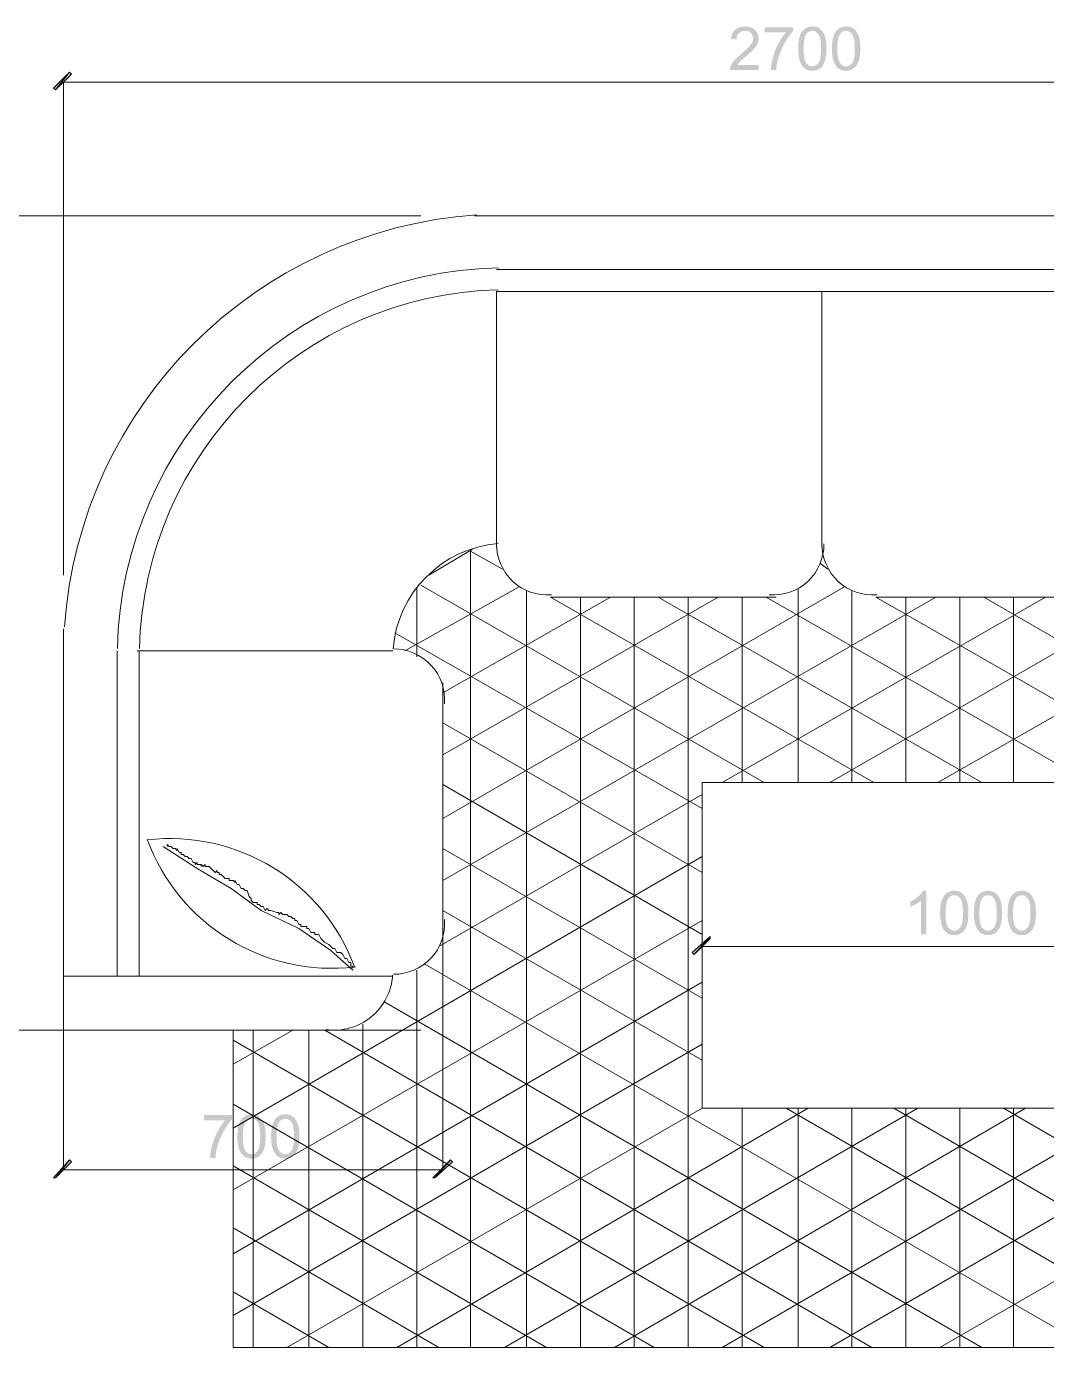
# Model space of a CAD drawing. Header units: inches. Extents: x 23 to 314, y 14 to 225.
# Drawn here: x 82.48 to 108.53, y 74.86 to 108.59 of the extents above; entities that cross this region are included whole.
import ezdxf

# ---------------------------------------------------------------- set-up
doc = ezdxf.new("R2010")
doc.units = ezdxf.units.IN
doc.layers.add('DIM', color=7, linetype='Continuous')
doc.layers.add('KAHUYQNER', color=7, linetype='Continuous')

msp = doc.modelspace()

# ---------------------------------------------------------------- hatches: boundary and pattern name
at = {"layer": 'DIM', "true_color": 0x6ec1dd, "transparency": 33554687}
h = msp.add_hatch(color=133, dxfattribs=at)
edge = h.paths.add_edge_path(flags=0)
edge.add_spline(control_points=[(101.175, 107.606), (101.175, 107.606), (101.175, 107.475), (101.175, 107.475), (101.175, 107.475), (100.443, 107.475), (100.443, 107.475), (100.443, 107.495), (100.444, 107.511), (100.446, 107.524), (100.448, 107.538), (100.453, 107.553), (100.459, 107.57), (100.477, 107.62), (100.507, 107.67), (100.549, 107.719), (100.591, 107.768), (100.65, 107.823), (100.727, 107.886), (100.847, 107.983), (100.928, 108.061), (100.971, 108.119), (101.014, 108.177), (101.035, 108.232), (101.035, 108.284), (101.035, 108.338), (101.016, 108.384), (100.977, 108.421), (100.939, 108.458), (100.888, 108.477), (100.826, 108.477), (100.762, 108.477), (100.709, 108.457), (100.669, 108.417), (100.629, 108.378), (100.609, 108.323), (100.609, 108.254), (100.609, 108.254), (100.469, 108.268), (100.469, 108.268), (100.478, 108.373), (100.514, 108.453), (100.577, 108.508), (100.64, 108.562), (100.724, 108.589), (100.829, 108.589), (100.935, 108.589), (101.019, 108.56), (101.081, 108.501), (101.144, 108.442), (101.175, 108.369), (101.175, 108.281), (101.175, 108.238), (101.166, 108.195), (101.148, 108.152), (101.13, 108.11), (101.1, 108.064), (101.057, 108.016), (101.015, 107.967), (100.945, 107.902), (100.847, 107.82), (100.765, 107.751), (100.712, 107.705), (100.69, 107.68), (100.668, 107.656), (100.649, 107.632), (100.633, 107.606), (100.633, 107.606), (101.175, 107.606), (101.175, 107.606)], knot_values=[0, 0, 0, 0, 1, 1, 1, 2, 2, 2, 3, 3, 3, 4, 4, 4, 5, 5, 5, 6, 6, 6, 7, 7, 7, 8, 8, 8, 9, 9, 9, 10, 10, 10, 11, 11, 11, 12, 12, 12, 13, 13, 13, 14, 14, 14, 15, 15, 15, 16, 16, 16, 17, 17, 17, 18, 18, 18, 19, 19, 19, 20, 20, 20, 21, 21, 21, 22, 22, 22, 23, 23, 23, 23], degree=3, periodic=1)
h = msp.add_hatch(color=133, dxfattribs=at)
edge = h.paths.add_edge_path(flags=0)
edge.add_spline(control_points=[(101.332, 108.439), (101.332, 108.439), (101.332, 108.57), (101.332, 108.57), (101.332, 108.57), (102.05, 108.57), (102.05, 108.57), (102.05, 108.57), (102.05, 108.464), (102.05, 108.464), (101.981, 108.391), (101.91, 108.291), (101.839, 108.165), (101.771, 108.042), (101.718, 107.914), (101.679, 107.78), (101.663, 107.726), (101.651, 107.677), (101.643, 107.635), (101.632, 107.58), (101.627, 107.526), (101.627, 107.475), (101.627, 107.475), (101.487, 107.475), (101.487, 107.475), (101.487, 107.559), (101.504, 107.664), (101.538, 107.792), (101.57, 107.915), (101.617, 108.034), (101.679, 108.149), (101.74, 108.265), (101.806, 108.361), (101.875, 108.439), (101.875, 108.439), (101.332, 108.439), (101.332, 108.439)], knot_values=[0, 0, 0, 0, 1, 1, 1, 2, 2, 2, 3, 3, 3, 4, 4, 4, 5, 5, 5, 6, 6, 6, 7, 7, 7, 8, 8, 8, 9, 9, 9, 10, 10, 10, 11, 11, 11, 12, 12, 12, 12], degree=3, periodic=1)
h = msp.add_hatch(color=133, dxfattribs=at)
edge = h.paths.add_edge_path(flags=0)
edge.add_spline(control_points=[(102.184, 108.022), (102.184, 108.088), (102.187, 108.147), (102.194, 108.2), (102.201, 108.253), (102.211, 108.299), (102.224, 108.339), (102.251, 108.419), (102.292, 108.48), (102.345, 108.524), (102.398, 108.567), (102.465, 108.589), (102.546, 108.589), (102.605, 108.589), (102.657, 108.577), (102.702, 108.553), (102.747, 108.529), (102.784, 108.495), (102.813, 108.45), (102.842, 108.405), (102.865, 108.35), (102.882, 108.285), (102.899, 108.22), (102.908, 108.132), (102.908, 108.022), (102.908, 107.891), (102.894, 107.786), (102.868, 107.707), (102.841, 107.628), (102.801, 107.567), (102.748, 107.523), (102.694, 107.479), (102.627, 107.456), (102.546, 107.456), (102.439, 107.456), (102.355, 107.495), (102.294, 107.571), (102.221, 107.664), (102.184, 107.815), (102.184, 108.022)], knot_values=[0, 0, 0, 0, 1, 1, 1, 2, 2, 2, 3, 3, 3, 4, 4, 4, 5, 5, 5, 6, 6, 6, 7, 7, 7, 8, 8, 8, 9, 9, 9, 10, 10, 10, 11, 11, 11, 12, 12, 12, 13, 13, 13, 13], degree=3, periodic=1)
edge = h.paths.add_edge_path(flags=0)
edge.add_spline(control_points=[(102.324, 108.022), (102.324, 107.841), (102.345, 107.72), (102.388, 107.66), (102.43, 107.599), (102.483, 107.568), (102.546, 107.568), (102.607, 107.568), (102.66, 107.599), (102.703, 107.66), (102.746, 107.72), (102.768, 107.841), (102.768, 108.022), (102.768, 108.205), (102.746, 108.326), (102.704, 108.386), (102.661, 108.447), (102.608, 108.477), (102.544, 108.477), (102.482, 108.477), (102.432, 108.45), (102.394, 108.397), (102.348, 108.329), (102.324, 108.205), (102.324, 108.022)], knot_values=[0, 0, 0, 0, 1, 1, 1, 2, 2, 2, 3, 3, 3, 4, 4, 4, 5, 5, 5, 6, 6, 6, 7, 7, 7, 8, 8, 8, 8], degree=3, periodic=1)
h = msp.add_hatch(color=133, dxfattribs=at)
edge = h.paths.add_edge_path(flags=0)
edge.add_spline(control_points=[(103.046, 108.022), (103.046, 108.088), (103.049, 108.147), (103.056, 108.2), (103.062, 108.253), (103.072, 108.299), (103.086, 108.339), (103.113, 108.419), (103.153, 108.48), (103.207, 108.524), (103.26, 108.567), (103.327, 108.589), (103.408, 108.589), (103.467, 108.589), (103.519, 108.577), (103.564, 108.553), (103.609, 108.529), (103.646, 108.495), (103.675, 108.45), (103.704, 108.405), (103.727, 108.35), (103.744, 108.285), (103.761, 108.22), (103.769, 108.132), (103.769, 108.022), (103.769, 107.891), (103.756, 107.786), (103.73, 107.707), (103.703, 107.628), (103.663, 107.567), (103.609, 107.523), (103.555, 107.479), (103.488, 107.456), (103.408, 107.456), (103.301, 107.456), (103.217, 107.495), (103.156, 107.571), (103.082, 107.664), (103.046, 107.815), (103.046, 108.022)], knot_values=[0, 0, 0, 0, 1, 1, 1, 2, 2, 2, 3, 3, 3, 4, 4, 4, 5, 5, 5, 6, 6, 6, 7, 7, 7, 8, 8, 8, 9, 9, 9, 10, 10, 10, 11, 11, 11, 12, 12, 12, 13, 13, 13, 13], degree=3, periodic=1)
edge = h.paths.add_edge_path(flags=0)
edge.add_spline(control_points=[(103.186, 108.022), (103.186, 107.841), (103.207, 107.72), (103.249, 107.66), (103.292, 107.599), (103.344, 107.568), (103.408, 107.568), (103.469, 107.568), (103.521, 107.599), (103.565, 107.66), (103.608, 107.72), (103.629, 107.841), (103.629, 108.022), (103.629, 108.205), (103.608, 108.326), (103.565, 108.386), (103.523, 108.447), (103.47, 108.477), (103.406, 108.477), (103.344, 108.477), (103.294, 108.45), (103.256, 108.397), (103.209, 108.329), (103.186, 108.205), (103.186, 108.022)], knot_values=[0, 0, 0, 0, 1, 1, 1, 2, 2, 2, 3, 3, 3, 4, 4, 4, 5, 5, 5, 6, 6, 6, 7, 7, 7, 8, 8, 8, 8], degree=3, periodic=1)
for points in [[(83.22, 106.966), (83.169, 107.017), (83.577, 107.424), (83.628, 107.373)], [(99.53, 84.896), (99.479, 84.947), (99.938, 85.355), (99.938, 85.304)], [(83.22, 79.188), (83.169, 79.188), (83.577, 79.647), (83.628, 79.596)], [(93.312, 79.647), (93.363, 79.596), (92.904, 79.188), (92.853, 79.188)]]:
    msp.add_hatch(color=133, dxfattribs=at).paths.add_polyline_path(points, flags=0)
h = msp.add_hatch(color=133, dxfattribs=at)
edge = h.paths.add_edge_path(flags=0)
edge.add_spline(control_points=[(105.459, 85.406), (105.459, 85.406), (105.323, 85.406), (105.323, 85.406), (105.323, 85.406), (105.323, 86.274), (105.323, 86.274), (105.291, 86.244), (105.248, 86.213), (105.195, 86.181), (105.141, 86.15), (105.093, 86.126), (105.05, 86.11), (105.05, 86.11), (105.05, 86.241), (105.05, 86.241), (105.127, 86.277), (105.193, 86.321), (105.25, 86.371), (105.307, 86.422), (105.347, 86.472), (105.371, 86.52), (105.371, 86.52), (105.459, 86.52), (105.459, 86.52), (105.459, 86.52), (105.459, 85.406), (105.459, 85.406)], knot_values=[0, 0, 0, 0, 1, 1, 1, 2, 2, 2, 3, 3, 3, 4, 4, 4, 5, 5, 5, 6, 6, 6, 7, 7, 7, 8, 8, 8, 9, 9, 9, 9], degree=3, periodic=1)
h = msp.add_hatch(color=133, dxfattribs=at)
edge = h.paths.add_edge_path(flags=0)
edge.add_spline(control_points=[(105.808, 85.953), (105.808, 86.018), (105.811, 86.077), (105.817, 86.13), (105.824, 86.183), (105.834, 86.23), (105.848, 86.269), (105.875, 86.349), (105.915, 86.411), (105.968, 86.455), (106.022, 86.498), (106.089, 86.52), (106.169, 86.52), (106.228, 86.52), (106.28, 86.508), (106.326, 86.484), (106.371, 86.46), (106.408, 86.426), (106.437, 86.381), (106.466, 86.336), (106.489, 86.281), (106.506, 86.216), (106.523, 86.151), (106.531, 86.063), (106.531, 85.953), (106.531, 85.821), (106.518, 85.716), (106.491, 85.638), (106.465, 85.559), (106.425, 85.497), (106.371, 85.453), (106.317, 85.409), (106.25, 85.387), (106.169, 85.387), (106.062, 85.387), (105.978, 85.425), (105.917, 85.502), (105.844, 85.595), (105.808, 85.745), (105.808, 85.953)], knot_values=[0, 0, 0, 0, 1, 1, 1, 2, 2, 2, 3, 3, 3, 4, 4, 4, 5, 5, 5, 6, 6, 6, 7, 7, 7, 8, 8, 8, 9, 9, 9, 10, 10, 10, 11, 11, 11, 12, 12, 12, 13, 13, 13, 13], degree=3, periodic=1)
edge = h.paths.add_edge_path(flags=0)
edge.add_spline(control_points=[(105.948, 85.953), (105.948, 85.772), (105.969, 85.651), (106.011, 85.59), (106.054, 85.53), (106.106, 85.499), (106.169, 85.499), (106.231, 85.499), (106.283, 85.53), (106.326, 85.59), (106.37, 85.651), (106.391, 85.772), (106.391, 85.953), (106.391, 86.136), (106.37, 86.257), (106.327, 86.317), (106.285, 86.377), (106.231, 86.407), (106.168, 86.407), (106.106, 86.407), (106.056, 86.381), (106.018, 86.328), (105.971, 86.26), (105.948, 86.135), (105.948, 85.953)], knot_values=[0, 0, 0, 0, 1, 1, 1, 2, 2, 2, 3, 3, 3, 4, 4, 4, 5, 5, 5, 6, 6, 6, 7, 7, 7, 8, 8, 8, 8], degree=3, periodic=1)
h = msp.add_hatch(color=133, dxfattribs=at)
edge = h.paths.add_edge_path(flags=0)
edge.add_spline(control_points=[(106.669, 85.953), (106.669, 86.018), (106.673, 86.077), (106.679, 86.13), (106.686, 86.183), (106.696, 86.23), (106.709, 86.269), (106.737, 86.349), (106.777, 86.411), (106.83, 86.455), (106.883, 86.498), (106.95, 86.52), (107.031, 86.52), (107.09, 86.52), (107.142, 86.508), (107.187, 86.484), (107.232, 86.46), (107.27, 86.426), (107.299, 86.381), (107.328, 86.336), (107.351, 86.281), (107.367, 86.216), (107.384, 86.151), (107.393, 86.063), (107.393, 85.953), (107.393, 85.821), (107.38, 85.716), (107.353, 85.638), (107.327, 85.559), (107.286, 85.497), (107.233, 85.453), (107.179, 85.409), (107.112, 85.387), (107.031, 85.387), (106.924, 85.387), (106.84, 85.425), (106.779, 85.502), (106.706, 85.595), (106.669, 85.745), (106.669, 85.953)], knot_values=[0, 0, 0, 0, 1, 1, 1, 2, 2, 2, 3, 3, 3, 4, 4, 4, 5, 5, 5, 6, 6, 6, 7, 7, 7, 8, 8, 8, 9, 9, 9, 10, 10, 10, 11, 11, 11, 12, 12, 12, 13, 13, 13, 13], degree=3, periodic=1)
edge = h.paths.add_edge_path(flags=0)
edge.add_spline(control_points=[(106.809, 85.953), (106.809, 85.772), (106.831, 85.651), (106.873, 85.59), (106.915, 85.53), (106.968, 85.499), (107.031, 85.499), (107.093, 85.499), (107.145, 85.53), (107.188, 85.59), (107.231, 85.651), (107.253, 85.772), (107.253, 85.953), (107.253, 86.136), (107.231, 86.257), (107.189, 86.317), (107.146, 86.377), (107.093, 86.407), (107.03, 86.407), (106.967, 86.407), (106.918, 86.381), (106.88, 86.328), (106.833, 86.26), (106.809, 86.135), (106.809, 85.953)], knot_values=[0, 0, 0, 0, 1, 1, 1, 2, 2, 2, 3, 3, 3, 4, 4, 4, 5, 5, 5, 6, 6, 6, 7, 7, 7, 8, 8, 8, 8], degree=3, periodic=1)
h = msp.add_hatch(color=133, dxfattribs=at)
edge = h.paths.add_edge_path(flags=0)
edge.add_spline(control_points=[(107.531, 85.953), (107.531, 86.018), (107.534, 86.077), (107.541, 86.13), (107.547, 86.183), (107.558, 86.23), (107.571, 86.269), (107.598, 86.349), (107.639, 86.411), (107.692, 86.455), (107.745, 86.498), (107.812, 86.52), (107.893, 86.52), (107.952, 86.52), (108.004, 86.508), (108.049, 86.484), (108.094, 86.46), (108.131, 86.426), (108.16, 86.381), (108.189, 86.336), (108.212, 86.281), (108.229, 86.216), (108.246, 86.151), (108.254, 86.063), (108.254, 85.953), (108.254, 85.821), (108.241, 85.716), (108.215, 85.638), (108.188, 85.559), (108.148, 85.497), (108.094, 85.453), (108.041, 85.409), (107.973, 85.387), (107.893, 85.387), (107.786, 85.387), (107.702, 85.425), (107.641, 85.502), (107.568, 85.595), (107.531, 85.745), (107.531, 85.953)], knot_values=[0, 0, 0, 0, 1, 1, 1, 2, 2, 2, 3, 3, 3, 4, 4, 4, 5, 5, 5, 6, 6, 6, 7, 7, 7, 8, 8, 8, 9, 9, 9, 10, 10, 10, 11, 11, 11, 12, 12, 12, 13, 13, 13, 13], degree=3, periodic=1)
edge = h.paths.add_edge_path(flags=0)
edge.add_spline(control_points=[(107.671, 85.953), (107.671, 85.772), (107.692, 85.651), (107.735, 85.59), (107.777, 85.53), (107.83, 85.499), (107.893, 85.499), (107.954, 85.499), (108.007, 85.53), (108.05, 85.59), (108.093, 85.651), (108.114, 85.772), (108.114, 85.953), (108.114, 86.136), (108.093, 86.257), (108.051, 86.317), (108.008, 86.377), (107.955, 86.407), (107.891, 86.407), (107.829, 86.407), (107.779, 86.381), (107.741, 86.328), (107.694, 86.26), (107.671, 86.135), (107.671, 85.953)], knot_values=[0, 0, 0, 0, 1, 1, 1, 2, 2, 2, 3, 3, 3, 4, 4, 4, 5, 5, 5, 6, 6, 6, 7, 7, 7, 8, 8, 8, 8], degree=3, periodic=1)
h = msp.add_hatch(color=133, dxfattribs=at)
edge = h.paths.add_edge_path(flags=0)
edge.add_spline(control_points=[(87.014, 80.662), (87.014, 80.662), (87.014, 80.793), (87.014, 80.793), (87.014, 80.793), (87.732, 80.793), (87.732, 80.793), (87.732, 80.793), (87.732, 80.687), (87.732, 80.687), (87.663, 80.613), (87.593, 80.513), (87.522, 80.387), (87.454, 80.264), (87.4, 80.136), (87.362, 80.003), (87.345, 79.948), (87.333, 79.9), (87.325, 79.857), (87.315, 79.802), (87.309, 79.749), (87.309, 79.698), (87.309, 79.698), (87.169, 79.698), (87.169, 79.698), (87.169, 79.781), (87.186, 79.886), (87.221, 80.014), (87.253, 80.137), (87.3, 80.256), (87.362, 80.371), (87.423, 80.487), (87.488, 80.583), (87.558, 80.662), (87.558, 80.662), (87.014, 80.662), (87.014, 80.662)], knot_values=[0, 0, 0, 0, 1, 1, 1, 2, 2, 2, 3, 3, 3, 4, 4, 4, 5, 5, 5, 6, 6, 6, 7, 7, 7, 8, 8, 8, 9, 9, 9, 10, 10, 10, 11, 11, 11, 12, 12, 12, 12], degree=3, periodic=1)
h = msp.add_hatch(color=133, dxfattribs=at)
edge = h.paths.add_edge_path(flags=0)
edge.add_spline(control_points=[(87.867, 80.245), (87.867, 80.31), (87.87, 80.369), (87.877, 80.422), (87.883, 80.475), (87.893, 80.521), (87.907, 80.561), (87.934, 80.641), (87.974, 80.702), (88.028, 80.746), (88.081, 80.79), (88.148, 80.812), (88.228, 80.812), (88.288, 80.812), (88.34, 80.8), (88.385, 80.776), (88.43, 80.752), (88.467, 80.717), (88.496, 80.672), (88.525, 80.627), (88.548, 80.572), (88.565, 80.507), (88.582, 80.442), (88.59, 80.355), (88.59, 80.245), (88.59, 80.113), (88.577, 80.008), (88.55, 79.929), (88.524, 79.85), (88.484, 79.789), (88.43, 79.745), (88.376, 79.701), (88.309, 79.679), (88.228, 79.679), (88.122, 79.679), (88.038, 79.717), (87.976, 79.794), (87.903, 79.887), (87.867, 80.037), (87.867, 80.245)], knot_values=[0, 0, 0, 0, 1, 1, 1, 2, 2, 2, 3, 3, 3, 4, 4, 4, 5, 5, 5, 6, 6, 6, 7, 7, 7, 8, 8, 8, 9, 9, 9, 10, 10, 10, 11, 11, 11, 12, 12, 12, 13, 13, 13, 13], degree=3, periodic=1)
edge = h.paths.add_edge_path(flags=0)
edge.add_spline(control_points=[(88.007, 80.245), (88.007, 80.064), (88.028, 79.943), (88.07, 79.882), (88.113, 79.821), (88.165, 79.791), (88.228, 79.791), (88.29, 79.791), (88.342, 79.821), (88.386, 79.882), (88.429, 79.943), (88.45, 80.064), (88.45, 80.245), (88.45, 80.427), (88.429, 80.549), (88.386, 80.609), (88.344, 80.669), (88.291, 80.699), (88.227, 80.699), (88.165, 80.699), (88.115, 80.672), (88.077, 80.619), (88.03, 80.552), (88.007, 80.427), (88.007, 80.245)], knot_values=[0, 0, 0, 0, 1, 1, 1, 2, 2, 2, 3, 3, 3, 4, 4, 4, 5, 5, 5, 6, 6, 6, 7, 7, 7, 8, 8, 8, 8], degree=3, periodic=1)
h = msp.add_hatch(color=133, dxfattribs=at)
edge = h.paths.add_edge_path(flags=0)
edge.add_spline(control_points=[(88.728, 80.245), (88.728, 80.31), (88.732, 80.369), (88.738, 80.422), (88.745, 80.475), (88.755, 80.521), (88.769, 80.561), (88.796, 80.641), (88.836, 80.702), (88.889, 80.746), (88.942, 80.79), (89.009, 80.812), (89.09, 80.812), (89.149, 80.812), (89.201, 80.8), (89.246, 80.776), (89.292, 80.752), (89.329, 80.717), (89.358, 80.672), (89.387, 80.627), (89.41, 80.572), (89.427, 80.507), (89.443, 80.442), (89.452, 80.355), (89.452, 80.245), (89.452, 80.113), (89.439, 80.008), (89.412, 79.929), (89.386, 79.85), (89.346, 79.789), (89.292, 79.745), (89.238, 79.701), (89.171, 79.679), (89.09, 79.679), (88.983, 79.679), (88.899, 79.717), (88.838, 79.794), (88.765, 79.887), (88.728, 80.037), (88.728, 80.245)], knot_values=[0, 0, 0, 0, 1, 1, 1, 2, 2, 2, 3, 3, 3, 4, 4, 4, 5, 5, 5, 6, 6, 6, 7, 7, 7, 8, 8, 8, 9, 9, 9, 10, 10, 10, 11, 11, 11, 12, 12, 12, 13, 13, 13, 13], degree=3, periodic=1)
edge = h.paths.add_edge_path(flags=0)
edge.add_spline(control_points=[(88.868, 80.245), (88.868, 80.064), (88.89, 79.943), (88.932, 79.882), (88.974, 79.821), (89.027, 79.791), (89.09, 79.791), (89.152, 79.791), (89.204, 79.821), (89.247, 79.882), (89.29, 79.943), (89.312, 80.064), (89.312, 80.245), (89.312, 80.427), (89.291, 80.549), (89.248, 80.609), (89.205, 80.669), (89.152, 80.699), (89.089, 80.699), (89.027, 80.699), (88.977, 80.672), (88.939, 80.619), (88.892, 80.552), (88.868, 80.427), (88.868, 80.245)], knot_values=[0, 0, 0, 0, 1, 1, 1, 2, 2, 2, 3, 3, 3, 4, 4, 4, 5, 5, 5, 6, 6, 6, 7, 7, 7, 8, 8, 8, 8], degree=3, periodic=1)

# ---------------------------------------------------------------- linework, layer by layer
at = {"layer": 'DIM', "color": 133, "linetype": 'Continuous', "lineweight": 5, "true_color": 0x6ec1dd}
for points in [[(83.22, 106.966), (83.169, 107.017), (83.577, 107.424)], [(83.22, 106.966), (83.628, 107.373), (83.577, 107.424)], [(83.577, 107.424), (83.22, 106.966)], [(83.424, 94.58), (83.424, 107.17)], [(120.835, 94.58), (120.835, 107.17), (83.424, 107.17)], [(92.547, 103.755), (81.334, 103.755)], [(92.547, 82.96), (81.334, 82.96), (81.334, 103.755)], [(83.424, 91.828), (83.424, 79.392)], [(93.108, 91.828), (93.108, 79.392), (83.424, 79.392)], [(99.53, 84.896), (99.479, 84.947), (99.938, 85.355)], [(99.53, 84.896), (99.938, 85.304), (99.938, 85.355)], [(99.938, 85.355), (99.53, 84.896)], [(99.734, 82.348), (99.734, 85.1)], [(113.597, 82.348), (113.597, 85.1), (99.734, 85.1)], [(83.22, 79.188), (83.169, 79.188), (83.577, 79.647)], [(83.22, 79.188), (83.628, 79.596), (83.577, 79.647)], [(83.577, 79.647), (83.22, 79.188)], [(93.312, 79.647), (92.853, 79.188), (92.904, 79.188)], [(93.312, 79.647), (93.363, 79.596), (92.904, 79.188)], [(92.904, 79.188), (93.312, 79.647)]]:
    msp.add_lwpolyline(points, dxfattribs=at)
at = {"layer": 'KAHUYQNER', "color": 8, "linetype": 'Continuous', "lineweight": 5, "true_color": 0x767676}
for points in [[(120.835, 103.755), (93.923, 103.755)], [(94.484, 102.379), (119.459, 102.379)], [(94.484, 101.818), (119.459, 101.818)], [(94.484, 101.818), (94.484, 95.294)], [(102.792, 101.818), (102.792, 95.294)], [(101.62, 94.02), (95.86, 94.02)], [(109.928, 94.02), (104.168, 94.02)], [(83.424, 93.204), (83.424, 82.96)], [(84.8, 92.644), (84.8, 84.336)], [(85.31, 92.644), (91.834, 92.644)], [(85.361, 92.644), (85.361, 84.336)], [(93.108, 91.471), (93.108, 85.559)], [(85.972, 87.649), (86.839, 87.088)], [(86.074, 87.7), (86.125, 87.649)], [(86.074, 87.649), (86.074, 87.7)], [(86.125, 87.649), (86.176, 87.649)], [(86.176, 87.649), (86.227, 87.598)], [(86.227, 87.598), (86.278, 87.598)], [(86.278, 87.598), (86.329, 87.547)], [(86.329, 87.598), (86.38, 87.496)], [(86.329, 87.547), (86.329, 87.598)], [(86.38, 87.496), (86.431, 87.496)], [(86.431, 87.496), (86.431, 87.445)], [(86.431, 87.445), (86.482, 87.445)], [(86.482, 87.445), (86.533, 87.394)], [(86.533, 87.394), (86.584, 87.394)], [(86.584, 87.394), (86.635, 87.343)], [(86.635, 87.343), (86.686, 87.343)], [(86.686, 87.343), (86.737, 87.241)], [(86.737, 87.241), (86.788, 87.241)], [(86.788, 87.19), (86.839, 87.241)], [(86.788, 87.241), (86.788, 87.19)], [(86.839, 87.241), (86.839, 87.19)], [(86.839, 87.19), (86.89, 87.19)], [(86.839, 87.088), (87.705, 86.578)], [(86.89, 87.19), (86.941, 87.19)], [(86.941, 87.19), (86.992, 87.139)], [(86.941, 87.139), (86.941, 87.19)], [(86.941, 87.19), (86.941, 87.139)], [(86.992, 87.139), (87.043, 87.19)], [(87.043, 87.19), (87.043, 87.139)], [(87.043, 87.139), (87.094, 87.139)], [(87.094, 87.139), (87.145, 87.139)], [(87.145, 87.139), (87.247, 87.037)], [(87.247, 87.037), (87.298, 86.986)], [(87.298, 86.986), (87.349, 87.037)], [(87.349, 87.037), (87.349, 86.986)], [(87.349, 86.986), (87.399, 86.986)], [(87.399, 86.986), (87.399, 86.935)], [(87.399, 86.935), (87.45, 86.935)], [(87.45, 86.935), (87.552, 86.833)], [(87.552, 86.833), (87.603, 86.833)], [(87.603, 86.833), (87.654, 86.833)], [(87.654, 86.833), (87.654, 86.782)], [(87.654, 86.782), (87.705, 86.782)], [(87.705, 86.782), (87.756, 86.782)], [(87.756, 86.782), (87.807, 86.731)], [(87.807, 86.782), (87.858, 86.68)], [(87.807, 86.731), (87.807, 86.782)], [(87.705, 86.578), (88.47, 86.018)], [(87.858, 86.68), (87.909, 86.68)], [(87.909, 86.68), (87.96, 86.578)], [(87.96, 86.578), (88.011, 86.578)], [(88.011, 86.578), (88.062, 86.527)], [(88.062, 86.527), (88.113, 86.527)], [(88.113, 86.527), (88.164, 86.374)], [(88.164, 86.374), (88.215, 86.323)], [(88.215, 86.323), (88.215, 86.273)], [(88.215, 86.273), (88.266, 86.222)], [(88.266, 86.222), (88.317, 86.222)], [(88.317, 86.222), (88.368, 86.222)], [(88.368, 86.222), (88.368, 86.171)], [(88.368, 86.171), (88.419, 86.171)], [(88.419, 86.171), (88.47, 86.12)], [(88.47, 86.12), (88.521, 86.12)], [(88.521, 86.12), (88.572, 86.018)], [(88.572, 86.018), (88.623, 86.069)], [(88.623, 86.069), (88.674, 86.018)], [(88.47, 86.018), (89.438, 85.559)], [(88.674, 86.018), (88.725, 86.018)], [(88.725, 86.018), (88.878, 85.967)], [(88.878, 85.967), (88.929, 85.967)], [(88.929, 85.916), (88.979, 85.967)], [(88.929, 85.967), (88.929, 85.916)], [(88.979, 85.967), (89.03, 85.916)], [(89.03, 85.916), (89.081, 85.916)], [(89.081, 85.916), (89.132, 85.916)], [(89.132, 85.916), (89.183, 85.865)], [(89.183, 85.865), (89.234, 85.865)], [(89.234, 85.865), (89.285, 85.814)], [(89.285, 85.814), (89.336, 85.814)], [(89.336, 85.814), (89.336, 85.763)], [(89.336, 85.763), (89.387, 85.763)], [(89.387, 85.763), (89.438, 85.661)], [(89.438, 85.661), (89.489, 85.661)], [(89.438, 85.559), (90.254, 84.998)], [(89.489, 85.661), (89.489, 85.61)], [(89.489, 85.61), (89.54, 85.61)], [(89.54, 85.61), (89.591, 85.61)], [(89.591, 85.61), (89.642, 85.61)], [(89.642, 85.61), (89.642, 85.559)], [(89.642, 85.559), (89.693, 85.559)], [(89.693, 85.559), (89.744, 85.457)], [(89.744, 85.457), (89.795, 85.457)], [(89.795, 85.457), (89.846, 85.457)], [(89.846, 85.457), (89.846, 85.406)], [(89.846, 85.406), (89.897, 85.406)], [(89.897, 85.406), (89.948, 85.406)], [(89.948, 85.406), (89.999, 85.304)], [(89.999, 85.304), (90.101, 85.202)], [(90.101, 85.202), (90.203, 85.151)], [(90.203, 85.151), (90.254, 85.1)], [(90.254, 85.1), (90.305, 85.049)], [(90.305, 85.049), (90.356, 85.049)], [(90.356, 85.049), (90.407, 84.947)], [(90.254, 84.998), (90.814, 84.489)], [(90.407, 84.947), (90.458, 84.947)], [(90.458, 84.947), (90.509, 84.947)], [(90.509, 84.947), (90.56, 84.896)], [(90.56, 84.896), (90.61, 84.794)], [(90.61, 84.794), (90.661, 84.794)], [(90.661, 84.794), (90.712, 84.692)], [(90.712, 84.692), (90.763, 84.692)], [(90.763, 84.692), (90.763, 84.591)], [(83.424, 84.336), (91.834, 84.336)], [(85.361, 84.336), (91.834, 84.336)], [(85.361, 84.336), (91.834, 84.336)], [(90.763, 84.591), (90.814, 84.591)], [(90.814, 84.591), (90.814, 84.54)], [(83.424, 82.96), (90.101, 82.96)], [(124.199, 80.309), (124.199, 74.856), (87.756, 74.856), (87.756, 82.96)]]:
    msp.add_lwpolyline(points, dxfattribs=at)
at = {"layer": 'KAHUYQNER', "color": 9, "linetype": 'Continuous', "lineweight": 5, "true_color": 0xc7c8ca}
for points in [[(93.872, 95.243), (92.751, 94.58)], [(93.821, 74.856), (93.821, 95.192)], [(94.637, 94.733), (93.821, 95.192)], [(102.945, 94.733), (102.741, 94.886)], [(95.045, 94.275), (92.14, 92.644)], [(92.445, 92.491), (92.445, 94.275)], [(101.314, 89.28), (92.547, 94.326)], [(103.353, 94.275), (93.108, 88.362)], [(95.249, 74.856), (95.249, 94.173)], [(102.18, 89.28), (102.18, 94.224)], [(111.66, 94.275), (102.996, 89.28)], [(103.556, 89.28), (103.556, 94.173)], [(105.697, 94.02), (93.108, 86.782)], [(100.142, 94.02), (93.108, 89.993)], [(97.389, 94.02), (93.108, 91.573)], [(104.117, 89.28), (95.86, 94.02)], [(96.625, 74.856), (96.625, 94.02)], [(98.001, 74.856), (98.001, 94.02)], [(106.869, 89.28), (98.613, 94.02)], [(99.377, 74.856), (99.377, 94.02)], [(108.5, 94.02), (100.244, 89.28)], [(100.753, 89.28), (100.753, 94.02)], [(109.622, 89.28), (101.365, 94.02)], [(112.425, 89.28), (104.168, 94.02)], [(104.933, 89.28), (104.933, 94.02)], [(114.056, 94.02), (105.748, 89.28)], [(106.309, 89.28), (106.309, 94.02)], [(121.344, 85.712), (106.92, 94.02)], [(107.685, 89.28), (107.685, 94.02)], [(99.734, 88.617), (91.885, 93.102)], [(99.734, 86.986), (93.108, 90.809)], [(99.734, 85.406), (93.108, 89.229)], [(99.734, 88.974), (93.006, 85.1)], [(99.734, 87.394), (87.756, 80.462)], [(99.734, 83.775), (93.108, 87.598)], [(99.734, 85.763), (87.756, 78.882)], [(99.734, 82.195), (93.108, 86.018)], [(92.445, 74.856), (92.445, 84.489)], [(109.622, 74.856), (92.649, 84.642)], [(99.734, 84.183), (87.756, 77.251)], [(106.869, 74.856), (91.63, 83.673)], [(121.344, 83.826), (105.799, 74.856)], [(91.069, 74.856), (91.069, 83.112)], [(89.285, 82.96), (87.756, 82.093)], [(101.314, 74.856), (87.756, 82.705)], [(88.266, 74.856), (88.266, 82.96)], [(89.693, 74.856), (89.693, 82.96)], [(104.066, 74.856), (90.101, 82.96)], [(99.734, 82.603), (87.756, 75.671)], [(98.511, 74.856), (87.756, 81.074)], [(99.734, 80.972), (89.132, 74.856)], [(102.435, 80.972), (91.936, 74.856)], [(105.238, 80.972), (94.688, 74.856)], [(107.991, 80.972), (97.491, 74.856)], [(110.794, 80.972), (100.244, 74.856)], [(100.753, 74.856), (100.753, 80.972)], [(112.425, 74.856), (101.875, 80.972)], [(102.18, 74.856), (102.18, 80.972)], [(113.546, 80.972), (102.996, 74.856)], [(103.556, 74.856), (103.556, 80.972)], [(115.177, 74.856), (104.627, 80.972)], [(104.933, 74.856), (104.933, 80.972)], [(106.309, 74.856), (106.309, 80.972)], [(117.93, 74.856), (107.43, 80.972)], [(107.685, 74.856), (107.685, 80.972)], [(95.758, 74.856), (87.756, 79.494)], [(93.006, 74.856), (87.756, 77.914)], [(90.203, 74.856), (87.756, 76.283)]]:
    msp.add_lwpolyline(points, dxfattribs=at)
at = {"layer": 'KAHUYQNER', "color": 8, "linetype": 'Continuous', "lineweight": 5, "true_color": 0x767676}
msp.add_lwpolyline([(113.597, 80.972), (113.597, 89.28), (99.734, 89.28), (99.734, 80.972), (113.597, 80.972)], close=True, dxfattribs=at)
for points in [[(93.97, 103.778), (88.333, 103.382), (83.848, 98.896), (83.452, 93.259)], [(94.53, 102.427), (89.212, 102.302), (84.929, 98.021), (84.803, 92.702)], [(94.53, 101.866), (89.521, 101.741), (85.49, 97.711), (85.364, 92.702)], [(94.529, 95.386), (93.096, 95.271), (91.958, 94.133), (91.843, 92.7)], [(90.863, 84.564), (90.061, 86.745), (87.867, 88.091), (85.56, 87.818)], [(85.567, 87.828), (86.369, 85.647), (88.563, 84.301), (90.87, 84.575)]]:
    msp.add_open_spline(points, degree=3, dxfattribs=at)
for points in [[(94.484, 95.381), (94.481, 95.017), (94.631, 94.669), (94.897, 94.42), (95.163, 94.172), (95.521, 94.047), (95.884, 94.075)], [(101.443, 94.075), (101.806, 94.047), (102.164, 94.172), (102.43, 94.42), (102.696, 94.669), (102.846, 95.017), (102.843, 95.381)], [(102.792, 95.381), (102.789, 95.017), (102.939, 94.669), (103.205, 94.42), (103.471, 94.172), (103.829, 94.047), (104.192, 94.075)], [(93.155, 91.295), (93.183, 91.658), (93.058, 92.016), (92.809, 92.282), (92.561, 92.548), (92.213, 92.697), (91.849, 92.694)], [(91.849, 84.387), (92.213, 84.384), (92.561, 84.534), (92.809, 84.8), (93.058, 85.066), (93.183, 85.424), (93.155, 85.786)], [(91.849, 84.387), (92.213, 84.384), (92.561, 84.534), (92.809, 84.8), (93.058, 85.066), (93.183, 85.424), (93.155, 85.786)], [(90.13, 82.973), (90.543, 82.918), (90.961, 83.036), (91.283, 83.3), (91.606, 83.564), (91.804, 83.951), (91.831, 84.366)]]:
    msp.add_open_spline(points, degree=3, knots=[0, 0, 0, 0, 1, 1, 1, 2, 2, 2, 2], dxfattribs=at)

doc.saveas('drawing.dxf')
